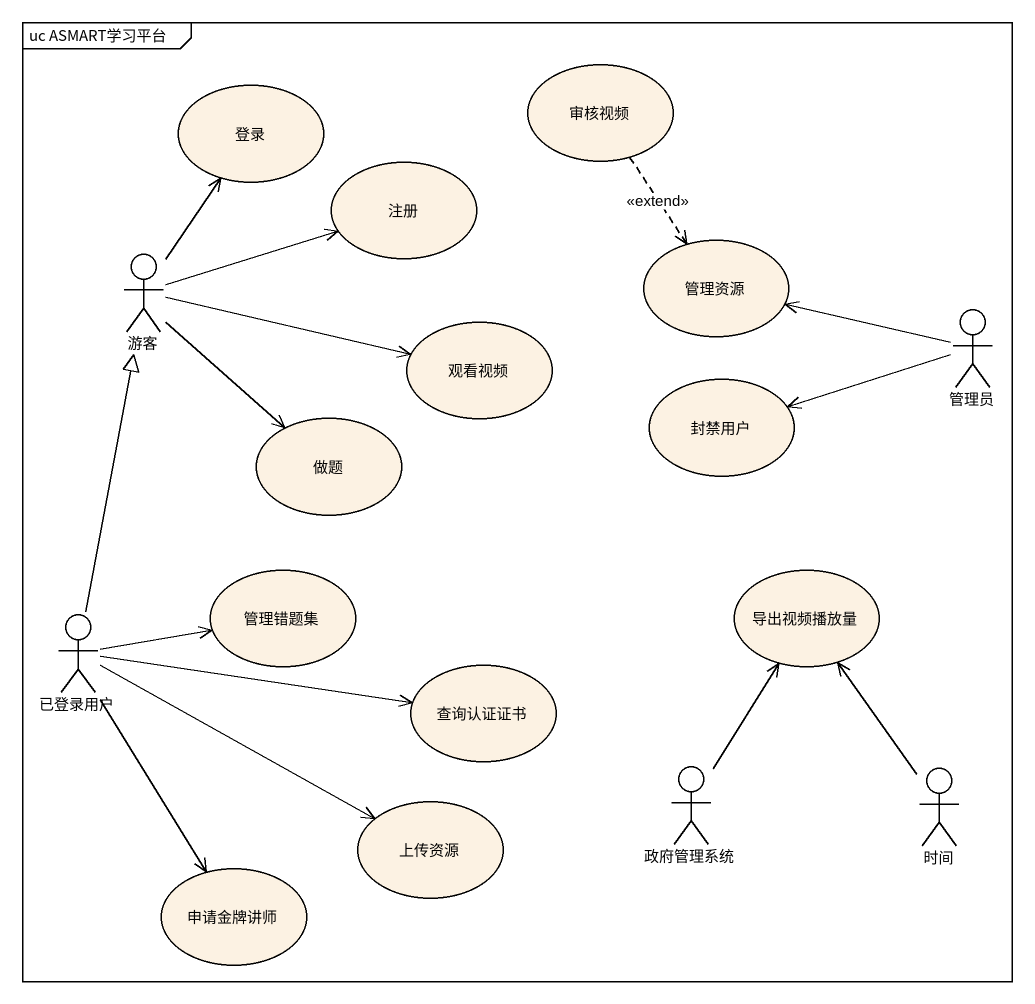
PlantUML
@startuml
mainframe uc ASMART学习平台
usecase 审核视频
usecase 登录
usecase 注册
actor 游客
usecase 管理资源
usecase 观看视频
actor 管理员
usecase 封禁用户
usecase 做题
usecase 管理错题集
usecase 导出视频播放量
actor 已登录用户
usecase 查询认证证书
usecase 上传资源
actor 政府管理系统
actor 时间
usecase 申请金牌讲师
审核视频 ..> 管理资源 : <<extend>>
游客 -up-> 登录
游客 -right-> 注册
游客 -right-> 观看视频
游客 --> 做题
管理员 -left-> 管理资源
管理员 -left-> 封禁用户
已登录用户 -up-|> 游客
已登录用户 -right-> 管理错题集
已登录用户 -right-> 查询认证证书
已登录用户 -right-> 上传资源
已登录用户 --> 申请金牌讲师
政府管理系统 -up-> 导出视频播放量
时间 -up-> 导出视频播放量
@enduml
